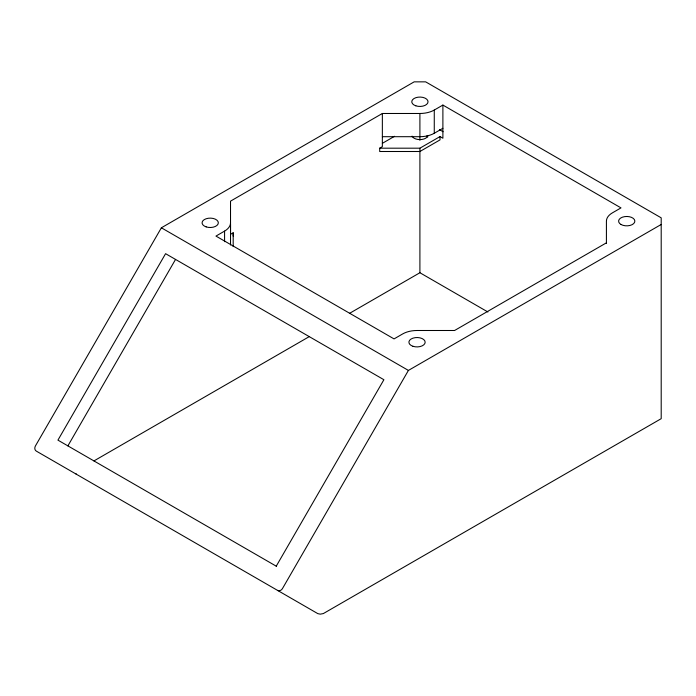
<?xml version="1.0" encoding="UTF-8"?>
<svg xmlns="http://www.w3.org/2000/svg" width="696" height="696" viewBox="0 0 696 696"><rect width="100%" height="100%" fill="white"/><g stroke="black" fill="none" stroke-linecap="round" stroke-linejoin="round"><path stroke-width="1.04" d="M230.524 224.356L230.515 234.308L233.186 232.786L233.195 236.083M161.376 227.792L35.444 445.918A4.063 3.315 -60 0 0 36.288 451.095L317.794 613.62L320.256 614.15L323.335 613.576L661.2 418.679L661.2 217.839L425.656 81.85L414.163 81.85L161.376 227.792L408.413 370.42L661.2 224.477M67.886 445.884L175.54 259.425M276.242 566.179L383.896 379.72L165.587 253.675L57.933 440.133L276.573 566.37M408.413 370.42L282.48 588.546A4.063 3.315 -60 0 1 277.582 590.399M606.416 243.322L606.416 221.163A20.315 11.728 0 0 1 612.367 212.872L620.989 207.895L442.891 105.07L434.269 110.046A20.315 11.728 0 0 1 419.905 113.483L382.356 113.483L230.524 201.144L230.524 244.983M230.524 222.816A20.315 11.728 0 0 1 224.573 231.107L215.96 236.083L394.058 338.909L402.671 333.932A20.315 11.728 0 0 1 417.035 330.496L454.584 330.496L606.416 242.834M382.356 143.333L394.58 136.277M442.891 105.07L442.891 138.234L440.011 136.581L440.011 139.896L419.905 151.502L379.694 151.502L379.694 148.187L382.356 146.647L382.356 113.483M382.356 136.694L419.905 136.694A20.315 11.728 0 0 0 434.269 133.267L442.891 128.29M379.694 148.187L419.905 148.187L440.011 136.581M93.943 460.926L309.059 336.733M349.453 313.409L419.905 272.736L487.913 311.999M439.402 129.595L443.091 131.727M76.499 474.315L75.812 473.689M434.269 110.046L434.269 133.267M419.905 113.483L419.905 140.235M419.905 148.187L419.905 272.736M233.186 232.786L233.195 246.636M224.573 231.107L224.573 241.669M427.753 136.138A8.126 4.689 0 0 1 419.905 139.609A8.126 4.689 0 0 1 412.058 136.138M426.944 135.894A8.126 4.689 0 0 1 427.753 137.025M620.989 224.477A8.126 4.689 0 0 0 634.578 222.372A8.126 4.689 0 0 0 624.625 216.63A8.126 4.689 0 0 0 620.989 224.477M415.843 105.818A8.126 4.689 0 0 0 428.031 101.755A8.126 4.689 0 0 0 415.843 97.692A8.126 4.689 0 0 0 415.843 105.818M412.972 346.286A8.126 4.689 0 0 0 425.16 342.223A8.126 4.689 0 0 0 412.972 338.16A8.126 4.689 0 0 0 412.972 346.286M206.147 226.879A8.126 4.689 0 0 0 218.335 222.816A8.126 4.689 0 0 0 206.147 218.753A8.126 4.689 0 0 0 206.147 226.879"/></g></svg>
